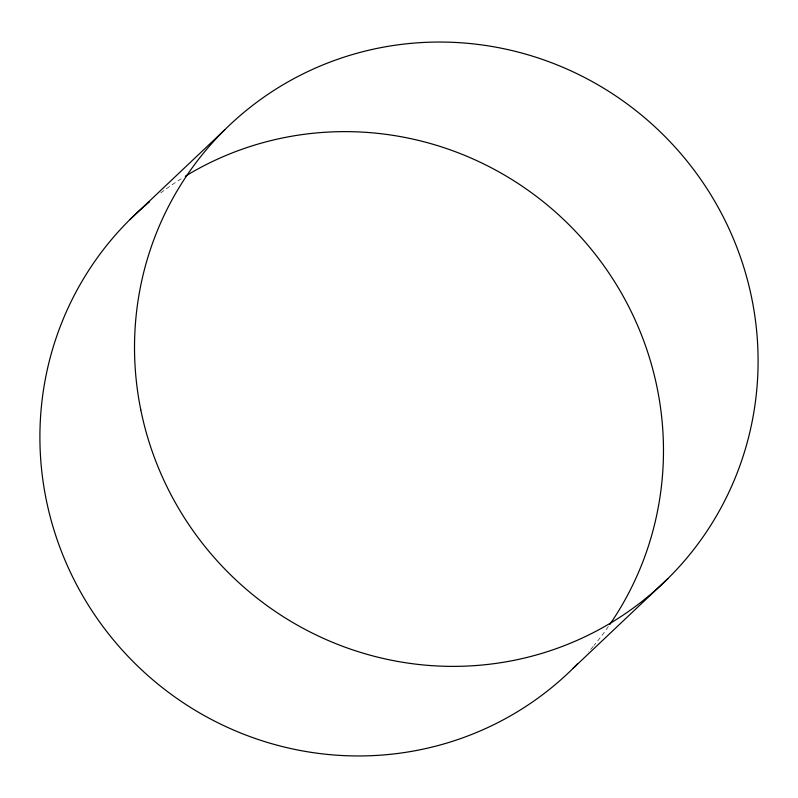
<?xml version="1.0" encoding="UTF-8"?>
<svg xmlns="http://www.w3.org/2000/svg" width="798" height="798" viewBox="0 0 798 798"><rect width="100%" height="100%" fill="white"/><g stroke="black" fill="none" stroke-linecap="round" stroke-linejoin="round"><path stroke-width="0.6" stroke-dasharray="3.99 2.99" d="M160.727 192.926A315.36 308.557 46.6 0 1 183.271 177.485M608.385 626.52A315.36 308.557 46.6 0 1 594.011 645.452M593.253 646.37A315.36 308.557 46.6 0 1 588.635 651.796"/><path stroke-width="1.2" d="M130.184 219.32L224.807 129.745M573.193 668.255L667.816 578.68M577.373 664.036A315.36 308.557 46.6 0 1 125.126 653.263A315.36 308.557 46.6 0 1 149.545 201.774M185.296 176.238A315.36 308.557 46.6 0 1 575.757 231.649A315.36 308.557 46.6 0 1 609.742 624.565M140.797 409.883A315.36 308.557 46.6 0 0 652.983 592.385A315.36 308.557 46.6 0 0 545.144 60.369A315.36 308.557 46.6 0 0 140.797 409.883"/></g></svg>
